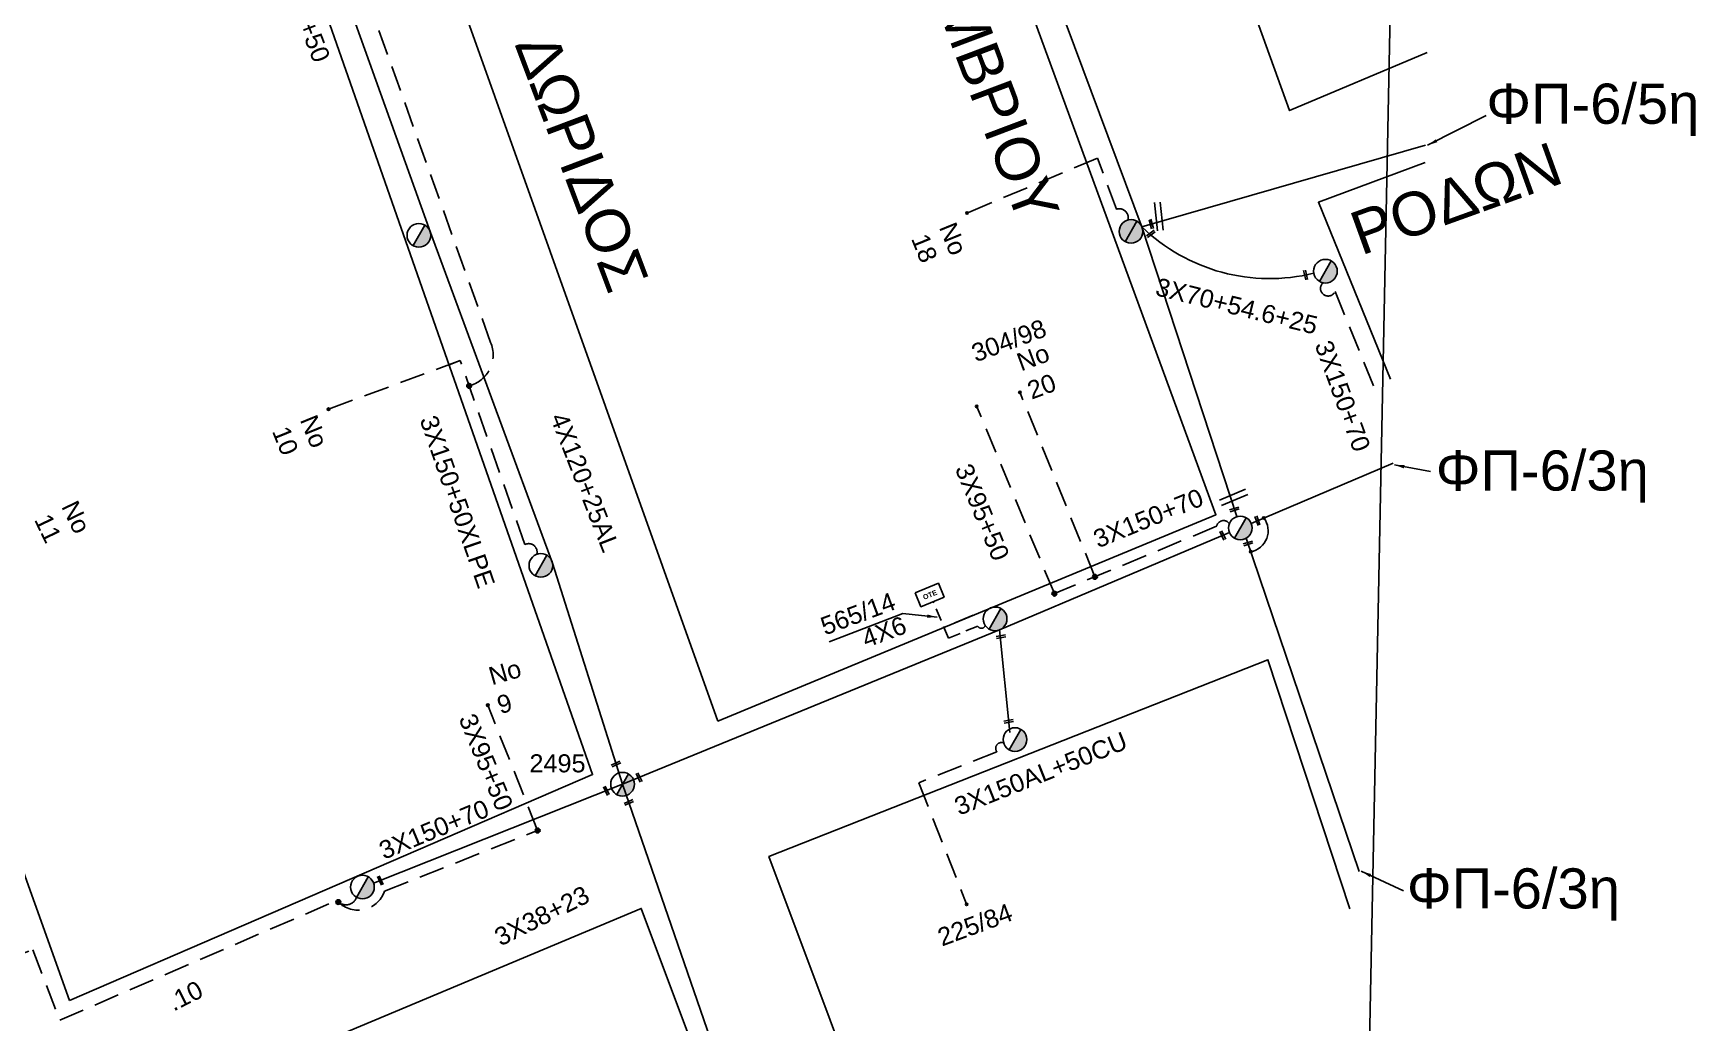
# Model space of a CAD drawing. Header units: millimetres. Extents: x 771 to 3391, y 686 to 1835.
# Drawn here: x 2753 to 2918.7, y 1301.1 to 1399.7 of the extents above; entities that cross this region are included whole.
import ezdxf

# ---------------------------------------------------------------- set-up
doc = ezdxf.new("R2010")
doc.units = ezdxf.units.MM
doc.linetypes.add('DASHED', pattern=[19.05, 12.7, -6.35])
for name, color, linetype in [('Pillar OTE', 7, 'Continuous'), ('Άγνωστα', 7, 'Continuous'), ('Γυμνά εναέρια ΧΤ και ΦΟΠ (3Φ)   4x50+16AL', 7, 'Continuous'), ('Επιγραφές - Σχήματα', 7, 'Continuous'), ('Καλωδια ΧΤ  3X95+50', 7, 'Continuous'), ('Καλώδια ΧΤ   3x150+50CU', 7, 'DASHED'), ('Καλώδια ΧΤ   3x150+70AL', 7, 'DASHED'), ('Καλώδια ΧΤ   3x150AL+50CU', 7, 'DASHED'), ('Μηχανική τομή', 7, 'Continuous'), ('Στύλος Ξύλινος', 7, 'Continuous'), ('Στύλος Ξύλινος @ 1', 7, 'Continuous'), ('Στύλος ΦΜ', 7, 'Continuous'), ('Στύλος ΦΜ @ 1', 7, 'Continuous'), ('Συνδέσεις', 7, 'Continuous'), ('Συνεστραμμένα ΧΤ   3x70+54.6+25 AL', 7, 'SYN_LINE'), ('Συνεστραμμένα ΧΤ   4x120+25 AL', 7, 'SYN_LINE'), ('Τομή', 7, 'Continuous'), ('Υπόβαθρο ΔΕΗ', 7, 'Continuous'), ('Υπόγεια Καλώδια Δικτύου ΧΤ   .10', 7, 'DASHED'), ('Υπόγεια καλώδια Παροχών ΧΤ   .10', 7, 'DASHED'), ('Υπόγεια καλώδια Παροχών ΧΤ   4x6', 7, 'DASHED')]:
    doc.layers.add(name, color=color, linetype=linetype)
doc.styles.add('arial', font='ARIAL.TTF')
doc.styles.get("Standard").update_dxf_attribs({"font": 'ARIAL.TTF'})
doc.linetypes.add('SYN_LINE', pattern='A,0.5,-0.0001,["/\\/\\/\\/",Standard,S=0.1,R=0,X=0,Y=-0.05],-0.25', length=0.7501)
doc.dimstyles.new('ISO-25', dxfattribs={"dimtxt": 2.5, "dimasz": 2.5, "dimexe": 1.25, "dimexo": 0.625, "dimtad": 1, "dimtxsty": 'Standard', "dimcen": 2.5, "dimadec": 0, "dimazin": 0, "dimtfac": 1, "dimtmove": 0, "dimatfit": 3, "dimfxl": 1, "dimarcsym": 0})

# ---------------------------------------------------------------- blocks, each defined once
blk = doc.blocks.new('ΥΠΑΡΧΩΝ ΤΣΙΜΕΝΤΕΝΙΟΣ ΣΤΥΛΟΣ')
at = {"layer": 'Στύλος ΦΜ'}
blk.add_hatch(color=7, dxfattribs=at).paths.add_polyline_path([(-1.29, -2.28, 0.574793), (2.62, 0, 0.268822), (1.3, 2.27)])
at = {"layer": 'Στύλος ΦΜ', "color": 7}
blk.add_line((-1.29, -2.28), (1.3, 2.27), dxfattribs=at)
blk.add_circle((0, 0), 2.62, dxfattribs=at)
at = {"layer": 'Στύλος ΦΜ', "flags": 4}
for tag, p in [('ΑΡΙΘΜΟΣ', (-4.68, 8.05)), ('ΤΥΠΟΣ', (-4.91, 3.03))]:
    blk.add_attdef(tag, p, '', height=4, dxfattribs=at)
blk = doc.blocks.new('ΜΗΧΑΝΙΚΗ ΤΟΜΗ')
at = {"layer": 'Μηχανική τομή', "ltscale": 40}
for p, q in [((-1.89, 0.78), (1.89, 0.78)), ((1.89, 0), (-1.89, 0))]:
    blk.add_line(p, q, dxfattribs=at)
blk = doc.blocks.new('_ΣΥΝΔΕΣΗ')
at = {"layer": 'Συνδέσεις', "linetype": 'SYN_LINE', "ltscale": 40}
blk.add_hatch(color=256, dxfattribs=at).paths.add_polyline_path([(0.5, -0.01, 1), (-0.5, -0.01, 1)])
at = {"layer": 'Συνδέσεις'}
blk.add_circle((0, -0.01), 0.5, dxfattribs=at)
blk = doc.blocks.new('ΥΠΑΡΧΩΝ ΞΥΛΙΝΟΣ ΣΤΥΛΟΣ')
at = {"layer": 'Στύλος Ξύλινος'}
h = blk.add_hatch(color=7, dxfattribs=at)
h.paths.add_polyline_path([(-2.62, 0, 0.270008), (-1.29, -2.28), (1.3, 2.27, 0.576266)])
h.paths.add_polyline_path([(-1.29, -2.28, 0.574793), (2.62, 0, 0.268822), (1.3, 2.27)])
at = {"layer": 'Στύλος Ξύλινος', "color": 7}
blk.add_line((-1.29, -2.28), (1.3, 2.27), dxfattribs=at)
blk.add_circle((0, 0), 2.62, dxfattribs=at)
at = {"layer": 'Στύλος Ξύλινος', "flags": 4}
for tag, p in [('ΑΡΙΘΜΟΣ', (-4.91, 8.6)), ('ΤΥΠΟΣ', (-4.85, 3.39))]:
    blk.add_attdef(tag, p, '', height=4, dxfattribs=at)
blk = doc.blocks.new('ΤΟΜΗ')
at = {"layer": 'Τομή', "ltscale": 40}
for p, q in [((-5.68, 0), (5.68, 0)), ((5.68, -2.33), (-5.68, -2.33))]:
    blk.add_line(p, q, dxfattribs=at)
blk = doc.blocks.new('PILLAR ΟΤΕ')
at = {"layer": 'Pillar OTE', "ltscale": 40}
blk.add_lwpolyline([(-3.31, 2.02), (3.39, 2.02), (3.39, -1.99), (-3.31, -1.99)], close=True, dxfattribs=at)
at = {"layer": 'Pillar OTE', "insert": (-1.81, 0.71), "char_height": 1.3575, "width": 109.961, "attachment_point": 1}
blk.add_mtext('{\\fArial|b1|i0|c161|p34;OTE}', dxfattribs=at)

msp = doc.modelspace()

# ---------------------------------------------------------------- linework, layer by layer
at = {"layer": 'Άγνωστα', "color": 6, "linetype": 'DASHED', "ltscale": 0.2}
msp.add_lwpolyline([(2862.08981, 1381.13753, 0.587848903), (2860.92916, 1382.20918), (2859.05746, 1387.31222), (2845.9665, 1381.79213)], format="xyb", dxfattribs=at)
at = {"layer": 'Άγνωστα', "color": 133, "linetype": 'DASHED', "ltscale": 0.2}
msp.add_lwpolyline([(2858.79646, 1345.57615), (2851.27504, 1364.07984)], dxfattribs=at)
at = {"layer": 'Άγνωστα', "color": 5}
for points in [[(2874.36206, 1350.89881), (2888.50278, 1356.88554)], [(2885.10359, 1316.20297), (2873.86581, 1349.41934)]]:
    msp.add_lwpolyline(points, dxfattribs=at)
at = {"layer": 'Γυμνά εναέρια ΧΤ και ΦΟΠ (3Φ)   4x50+16AL', "color": 6, "linetype": 'Continuous', "ltscale": 0.2}
msp.add_lwpolyline([(2834.12206, 1458.4715), (2847.41418, 1423.48386), (2863.51003, 1380.35904), (2872.9305, 1351.56513)], dxfattribs=at)
at = {"layer": 'Γυμνά εναέρια ΧΤ και ΦΟΠ (3Φ)   4x50+16AL', "color": 133, "linetype": 'Continuous', "ltscale": 0.2}
for points in [[(2863.47217, 1380.46049), (2891.71737, 1388.59864)], [(2786.92113, 1315.04067), (2811.73132, 1324.89483), (2849.27983, 1340.2798), (2872.19292, 1349.98047)], [(2849.27983, 1340.2798), (2850.3281, 1330.05715)]]:
    msp.add_lwpolyline(points, dxfattribs=at)
at = {"layer": 'Καλωδια ΧΤ  3X95+50', "color": 133, "linetype": 'DASHED', "ltscale": 0.2}
for points in [[(2854.75403, 1343.90065), (2846.97487, 1362.66918)], [(2803.26485, 1320.28835), (2798.30531, 1332.77515)]]:
    msp.add_lwpolyline(points, dxfattribs=at)
at = {"layer": 'Καλώδια ΧΤ   3x150+50CU', "color": 30, "linetype": 'DASHED', "ltscale": 0.2}
for points in [[(2796.43558, 1364.60536, 0.459109037), (2798.58123, 1368.93853), (2780.16266, 1420.42599, -0.420048892), (2773.27549, 1420.33571)], [(2803.18073, 1347.81185, 0.659059401), (2801.99677, 1348.78075), (2795.55101, 1367.12244), (2782.4261, 1362.27522)]]:
    msp.add_lwpolyline(points, format="xyb", dxfattribs=at)
msp.add_lwpolyline([(2794.44409, 1366.71364), (2795.55101, 1367.12244)], dxfattribs=at)
at = {"layer": 'Καλώδια ΧΤ   3x150+50CU', "color": 133, "linetype": 'DASHED', "ltscale": 0.2}
for points in [[(2872.1814, 1350.87061, 0.675578425), (2870.92033, 1350.60124), (2854.75403, 1343.90065)], [(2849.6938, 1329.02516, 0.754077405), (2849.03229, 1328.11582), (2841.23243, 1325.03804), (2846.00918, 1312.93258)]]:
    msp.add_lwpolyline(points, format="xyb", dxfattribs=at)
at = {"layer": 'Καλώδια ΧΤ   3x150+50CU', "linetype": 'DASHED', "ltscale": 0.2}
msp.add_lwpolyline([(2846.66565, 1341.73561), (2844.81807, 1340.96983)], dxfattribs=at)
at = {"layer": 'Καλώδια ΧΤ   3x150+70AL', "color": 6, "linetype": 'DASHED', "ltscale": 0.2}
msp.add_lwpolyline([(2881.52566, 1374.87705, 1.257087515), (2882.71669, 1374.01851), (2886.78279, 1364.0246)], format="xyb", dxfattribs=at)
at = {"layer": 'Καλώδια ΧΤ   3x150+70AL', "color": 133, "linetype": 'DASHED', "ltscale": 0.2}
msp.add_lwpolyline([(2783.26086, 1313.31546, 0.58226215), (2787.99913, 1314.22508), (2803.26485, 1320.28835)], format="xyb", dxfattribs=at)
at = {"layer": 'Συνεστραμμένα ΧΤ   3x70+54.6+25 AL', "color": 6, "linetype": 'SYN_LINE', "ltscale": 15}
msp.add_arc((2876.19381, 1393.53909), 18.24527, 225.7926897, 283.9599028, dxfattribs=at)
at = {"layer": 'Συνεστραμμένα ΧΤ   4x120+25 AL', "color": 30, "linetype": 'SYN_LINE', "ltscale": 20}
msp.add_lwpolyline([(2772.47796, 1435.08609), (2783.08742, 1406.40877), (2792.57868, 1379.87681), (2804.7423, 1346.94114), (2811.73132, 1324.89483), (2823.3775, 1291.11335)], dxfattribs=at)
at = {"layer": 'Υπόβαθρο ΔΕΗ'}
for points in [[(887.18759, 748.25165), (2875.29445, 763.38266), (2895.53155, 1762.67838)], [(2891.90446, 1397.8371), (2878.18196, 1392.03386), (2857.26178, 1450.08171), (2895.21292, 1465.35482)], [(2821.23605, 1331.19558), (2870.85432, 1351.7613), (2837.35892, 1443.08382), (2787.79886, 1424.83044), (2821.23605, 1331.19558)], [(2756.63879, 1303.34116), (2808.74205, 1325.86516), (2775.89376, 1419.71091), (2722.0514, 1400.02621), (2756.63879, 1303.34116)], [(2888.23447, 1365.26273), (2881.0545, 1382.91012), (2891.68204, 1386.85409)], [(2839.66466, 1341.89681), (2832.30778, 1339.09248)], [(2884.20344, 1312.48957), (2876.02105, 1337.29618), (2826.30747, 1317.67948), (2881.1056, 1171.39551)], [(2760.11294, 1290.06747), (2813.5866, 1312.51801), (2870.95186, 1159.43548), (2814.3932, 1137.15602), (2760.11294, 1290.06747)]]:
    msp.add_lwpolyline(points, dxfattribs=at)
msp.add_arc((2873.937, 1350.15354), 2.11348, 280.4565925, 37.2059008, dxfattribs=at)
at = {"layer": 'Υπόγεια Καλώδια Δικτύου ΧΤ   .10', "color": 133, "linetype": 'DASHED', "ltscale": 0.2}
msp.add_lwpolyline([(2743.0626, 1304.63981), (2752.9788, 1308.40591), (2755.64777, 1301.37845), (2783.26086, 1313.31546, 0.587352103), (2785.23014, 1313.62231)], format="xyb", dxfattribs=at)
at = {"layer": 'Υπόγεια καλώδια Παροχών ΧΤ   4x6', "color": 133, "linetype": 'DASHED', "ltscale": 0.1}
msp.add_lwpolyline([(2847.86459, 1340.72651, -0.679691609), (2847.11063, 1340.66204), (2844.20049, 1339.45585), (2842.69102, 1343.09767)], format="xyb", dxfattribs=at)

# ---------------------------------------------------------------- block references
at = {"layer": 'Pillar OTE', "xscale": 0.375, "yscale": 0.375, "zscale": 0.375, "rotation": 22.51297032539478}
msp.add_blockref('PILLAR ΟΤΕ', (2842.31132, 1343.74691), dxfattribs=at)
at = {"layer": 'Μηχανική τομή'}
for p, xscale, yscale, zscale, rotation in [((2864.41596, 1379.68384), 0.2499999999999681, 0.2499999999999681, 0.2499999999999681, 36.11407878704492), ((2864.49716, 1380.75872), 0.249999999999919, 0.249999999999919, 0.249999999999919, 104.9545665943018), ((2879.88243, 1375.67057), 0.2499999999999681, 0.2499999999999681, 0.2499999999999681, 102.9013873826597), ((2872.72467, 1352.19426), 0.2499999999999999, 0.2499999999999999, 0.2499999999999999, 17.52008506879839), ((2875.07037, 1351.19869), 0.249999999999919, 0.249999999999919, 0.249999999999919, 109.2321114311142), ((2871.62041, 1349.73809), 0.249999999999919, 0.249999999999919, 0.249999999999919, 115.2861437891103), ((2874.08586, 1348.80146), 0.2499999999999999, 0.2499999999999999, 0.2499999999999999, 17.52008506879839), ((2849.44397, 1339.5035), 0.2499999999999681, 0.2499999999999681, 0.2499999999999681, 10.20225403378959), ((2850.22458, 1331.06669), 0.2499999999999681, 0.2499999999999681, 0.2499999999999681, 9.083770020764893), ((2811.11891, 1326.82661), 0.2499999999999681, 0.2499999999999681, 0.2499999999999681, 24.52614692496657), ((2813.46641, 1325.60576), 0.249999999999919, 0.249999999999919, 0.249999999999919, 115.2861437891103), ((2810.19747, 1324.28561), 0.249999999999919, 0.249999999999919, 0.249999999999919, 115.2861437891103), ((2812.38679, 1322.99353), 0.2499999999999681, 0.2499999999999681, 0.2499999999999681, 24.52614692496657), ((2787.67485, 1315.34003), 0.249999999999919, 0.249999999999919, 0.249999999999919, 115.2861437891103)]:
    msp.add_blockref('ΜΗΧΑΝΙΚΗ ΤΟΜΗ', p, dxfattribs=dict(at, xscale=xscale, yscale=yscale, zscale=zscale, rotation=rotation))
at = {"layer": 'Στύλος Ξύλινος @ 1', "ltscale": 40, "xscale": 0.4499999999998181, "yscale": 0.4499999999998181, "zscale": 0.4499999999998181}
msp.add_blockref('ΥΠΑΡΧΩΝ ΞΥΛΙΝΟΣ ΣΤΥΛΟΣ', (2862.38885, 1379.99836), dxfattribs=at)
at = {"layer": 'Στύλος ΦΜ @ 1', "ltscale": 40, "xscale": 0.4499999999998181, "yscale": 0.4499999999998181, "zscale": 0.4499999999998181}
for p in [(2791.43293, 1379.60402), (2881.75612, 1376.03205), (2873.27749, 1350.43964), (2803.58808, 1346.70677), (2848.84751, 1341.37535), (2850.82716, 1329.34551), (2785.81118, 1314.64678)]:
    msp.add_blockref('ΥΠΑΡΧΩΝ ΤΣΙΜΕΝΤΕΝΙΟΣ ΣΤΥΛΟΣ', p, dxfattribs=at)
at = {"layer": 'Στύλος ΦΜ @ 1', "ltscale": 40}
ref = msp.add_blockref('ΥΠΑΡΧΩΝ ΤΣΙΜΕΝΤΕΝΙΟΣ ΣΤΥΛΟΣ', (2811.72905, 1324.89612), dxfattribs=dict(at, xscale=0.4499999999998181, yscale=0.4499999999998181, zscale=0.4499999999998181))
ref.add_attrib('ΤΥΠΟΣ', '2495', (2802.44922, 1326.07896), dxfattribs={"layer": 'Στύλος ΦΜ', "height": 1.8, "flags": 4})
at = {"layer": 'Συνδέσεις'}
for p, xscale, yscale, zscale in [((2846.05008, 1381.82737), 0.25, 0.25, 0.25), ((2796.43558, 1364.60536), 0.4777242751394019, 0.4777242751394019, 0.4777242751394019), ((2851.31731, 1363.96481), 0.25, 0.25, 0.25), ((2782.4261, 1362.27522), 0.25, 0.25, 0.25), ((2847.01714, 1362.55415), 0.25, 0.25, 0.25), ((2875.62031, 1351.43152), 0.25, 0.25, 0.25), ((2874.32057, 1348.07516), 0.25, 0.25, 0.25), ((2858.79646, 1345.57615), 0.4777242751394019, 0.4777242751394019, 0.4777242751394019), ((2854.75403, 1343.90065), 0.4777242751394019, 0.4777242751394019, 0.4777242751394019), ((2798.30531, 1332.77515), 0.25, 0.25, 0.25), ((2803.26485, 1320.28835), 0.4777242751394019, 0.4777242751394019, 0.4777242751394019), ((2783.40909, 1313.15484), 0.4777242751394019, 0.4777242751394019, 0.4777242751394019), ((2846.00918, 1312.93258), 0.25, 0.25, 0.25)]:
    msp.add_blockref('_ΣΥΝΔΕΣΗ', p, dxfattribs=dict(at, xscale=xscale, yscale=yscale, zscale=zscale))
at = {"layer": 'Τομή'}
for p, xscale, yscale, zscale, rotation in [((2865.44764, 1381.51659), 0.2499999999998873, 0.2499999999998873, 0.2499999999998873, 276.2139894029788), ((2872.49829, 1353.76458), 0.2499999999999535, 0.2499999999999535, 0.2499999999999535, 22.92285824507862)]:
    msp.add_blockref('ΤΟΜΗ', p, dxfattribs=dict(at, xscale=xscale, yscale=yscale, zscale=zscale, rotation=rotation))

# ---------------------------------------------------------------- texts
at = {"ltscale": 40, "char_height": 4, "width": 67.4273804, "attachment_point": 1, "style": 'arial'}
for s, insert, rotation in [('{\\H1.083x;17NOEMBPIOY}', (2840.06043, 1422.59249), 290.6293288), ('{\\H1.083x;ΔΩPIΔOΣ}', (2804.99929, 1400.18843), 290.6293288), ('{\\H1.083x;ΡΟΔΩΝ}', (2883.83868, 1381.6454), 19.8263627)]:
    msp.add_mtext(s, dxfattribs=dict(at, insert=insert, rotation=rotation))
at = {"layer": 'Άγνωστα', "color": 7, "char_height": 1.8, "attachment_point": 1}
for s, gutter_width, insert, rotation in [('3X150+50', 12.5, (2778.51542, 1408.08264), 291.0521124), ('304/98', 1.73929, (2846.29763, 1368.62646), 20.3832571), ('3X150+50XLPE', 12.5, (2793.19522, 1361.84146), 289.0741299), ('3X95+50', 12.5, (2846.48074, 1357.04636), 292.3773855), ('3X150+70', 12.5, (2858.42843, 1350.06488), 22.2772769), ('565/14', 12.5, (2831.2631, 1341.4016), 20.3832571), ('4Χ6', 12.5, (2835.37422, 1340.15426), 20.3832571), ('3X95+50', 12.5, (2797.03232, 1332.13617), 292.3773855), ('3X150+70', 12.5, (2787.26274, 1319.02118), 22.5169193), ('3X38+23', 12.5, (2798.75564, 1310.31909), 26.6279846), ('225/84', 12.5, (2842.92101, 1310.39898), 20.3832571)]:
    msp.add_mtext_dynamic_manual_height_columns(s, width=1.8, gutter_width=gutter_width, heights=[0.04535], dxfattribs=dict(at, insert=insert, rotation=rotation))
at = {"layer": 'Άγνωστα', "color": 7}
note = msp.add_mtext_dynamic_manual_height_columns('No ', width=1.8, gutter_width=1.94033, heights=[0.04535, 0], dxfattribs=dict(at, insert=(2843.49225, 1384.55794), char_height=1.8, attachment_point=1, rotation=292.0698273))
for column, words in zip(note.columns.linked_columns, ['18']):
    column.text = words
note = msp.add_mtext_dynamic_manual_height_columns('No ', width=1.8, gutter_width=1.73929, heights=[0.04535, 0], dxfattribs=dict(at, insert=(2847.49233, 1366.4898), char_height=1.8, attachment_point=1, rotation=20.3832571))
for column, words in zip(note.columns.linked_columns, ['20']):
    column.text = words
note = msp.add_mtext_dynamic_manual_height_columns('No ', width=1.8, gutter_width=1.57908, heights=[0.04535, 0], dxfattribs=dict(at, insert=(2779.95146, 1365.02933), char_height=1.8, attachment_point=1, rotation=292.0940977))
for column, words in zip(note.columns.linked_columns, ['10']):
    column.text = words
note = msp.add_mtext_dynamic_manual_height_columns('No ', width=1.8, gutter_width=2.08432, heights=[0.04535, 0], dxfattribs=dict(at, insert=(2755.70341, 1356.85774), char_height=1.8, attachment_point=1, rotation=295.7738943))
for column, words in zip(note.columns.linked_columns, ['11']):
    column.text = words
note = msp.add_mtext_dynamic_manual_height_columns('No ', width=1.8, gutter_width=1.71483, heights=[0.04535, 0], dxfattribs=dict(at, insert=(2794.83546, 1335.5065), char_height=1.8, attachment_point=1, rotation=16.1261665))
for column, words in zip(note.columns.linked_columns, ['9']):
    column.text = words
at = {"layer": 'Επιγραφές - Σχήματα', "ltscale": 0.2, "char_height": 4, "width": 19.6718533, "attachment_point": 1}
for s, insert in [('ΦΠ-6/5η', (2897.7896, 1394.72535)), ('ΦΠ-6/3η', (2892.74897, 1358.16475)), ('ΦΠ-6/3η', (2889.87017, 1316.51148))]:
    msp.add_mtext(s, dxfattribs=dict(at, insert=insert))
at = {"layer": 'Καλώδια ΧΤ   3x150+70AL', "color": 7, "char_height": 1.8, "attachment_point": 1}
for s, insert, rotation in [('3X70+54.6+25', (2865.12833, 1375.41268), 346.1256949), ('3X150+70', (2882.35779, 1369.3203), 289.9757143)]:
    msp.add_mtext_dynamic_manual_height_columns(s, width=1.8, gutter_width=12.5, heights=[0.04535], dxfattribs=dict(at, insert=insert, rotation=rotation))
at = {"layer": 'Καλώδια ΧΤ   3x150AL+50CU', "color": 7, "insert": (2844.58924, 1323.42087), "char_height": 1.8, "attachment_point": 1, "rotation": 21.7683923}
msp.add_mtext_dynamic_manual_height_columns('3X150AL+50CU', width=1.8, gutter_width=12.5, heights=[0.04535], dxfattribs=at)
at = {"layer": 'Συνεστραμμένα ΧΤ   4x120+25 AL', "color": 7, "insert": (2806.16543, 1362.11682), "char_height": 1.8, "attachment_point": 1, "rotation": 291.3321964}
msp.add_mtext_dynamic_manual_height_columns('4X120+25AL', width=1.8, gutter_width=12.5, heights=[0.04535], dxfattribs=at)
at = {"layer": 'Υπόγεια καλώδια Παροχών ΧΤ   .10', "color": 7, "insert": (2766.18171, 1303.83526), "char_height": 1.8, "attachment_point": 1, "rotation": 26.6279846}
msp.add_mtext_dynamic_manual_height_columns('.10', width=1.8, gutter_width=12.5, heights=[0.04535], dxfattribs=at)

# ---------------------------------------------------------------- leaders
at = {"layer": 'Επιγραφές - Σχήματα', "ltscale": 40}
for points in [[(2891.94035, 1388.57961), (2897.77861, 1391.55061)], [(2888.63058, 1356.71723), (2892.24197, 1356.05499)], [(2843.06614, 1341.55323), (2839.66466, 1341.89681)], [(2885.32679, 1316.22191), (2889.54273, 1314.27316)]]:
    msp.add_leader(points, dimstyle='ISO-25', override={"dimasz": 1, "dimtad": 0}, dxfattribs=at)

doc.saveas('drawing.dxf')
